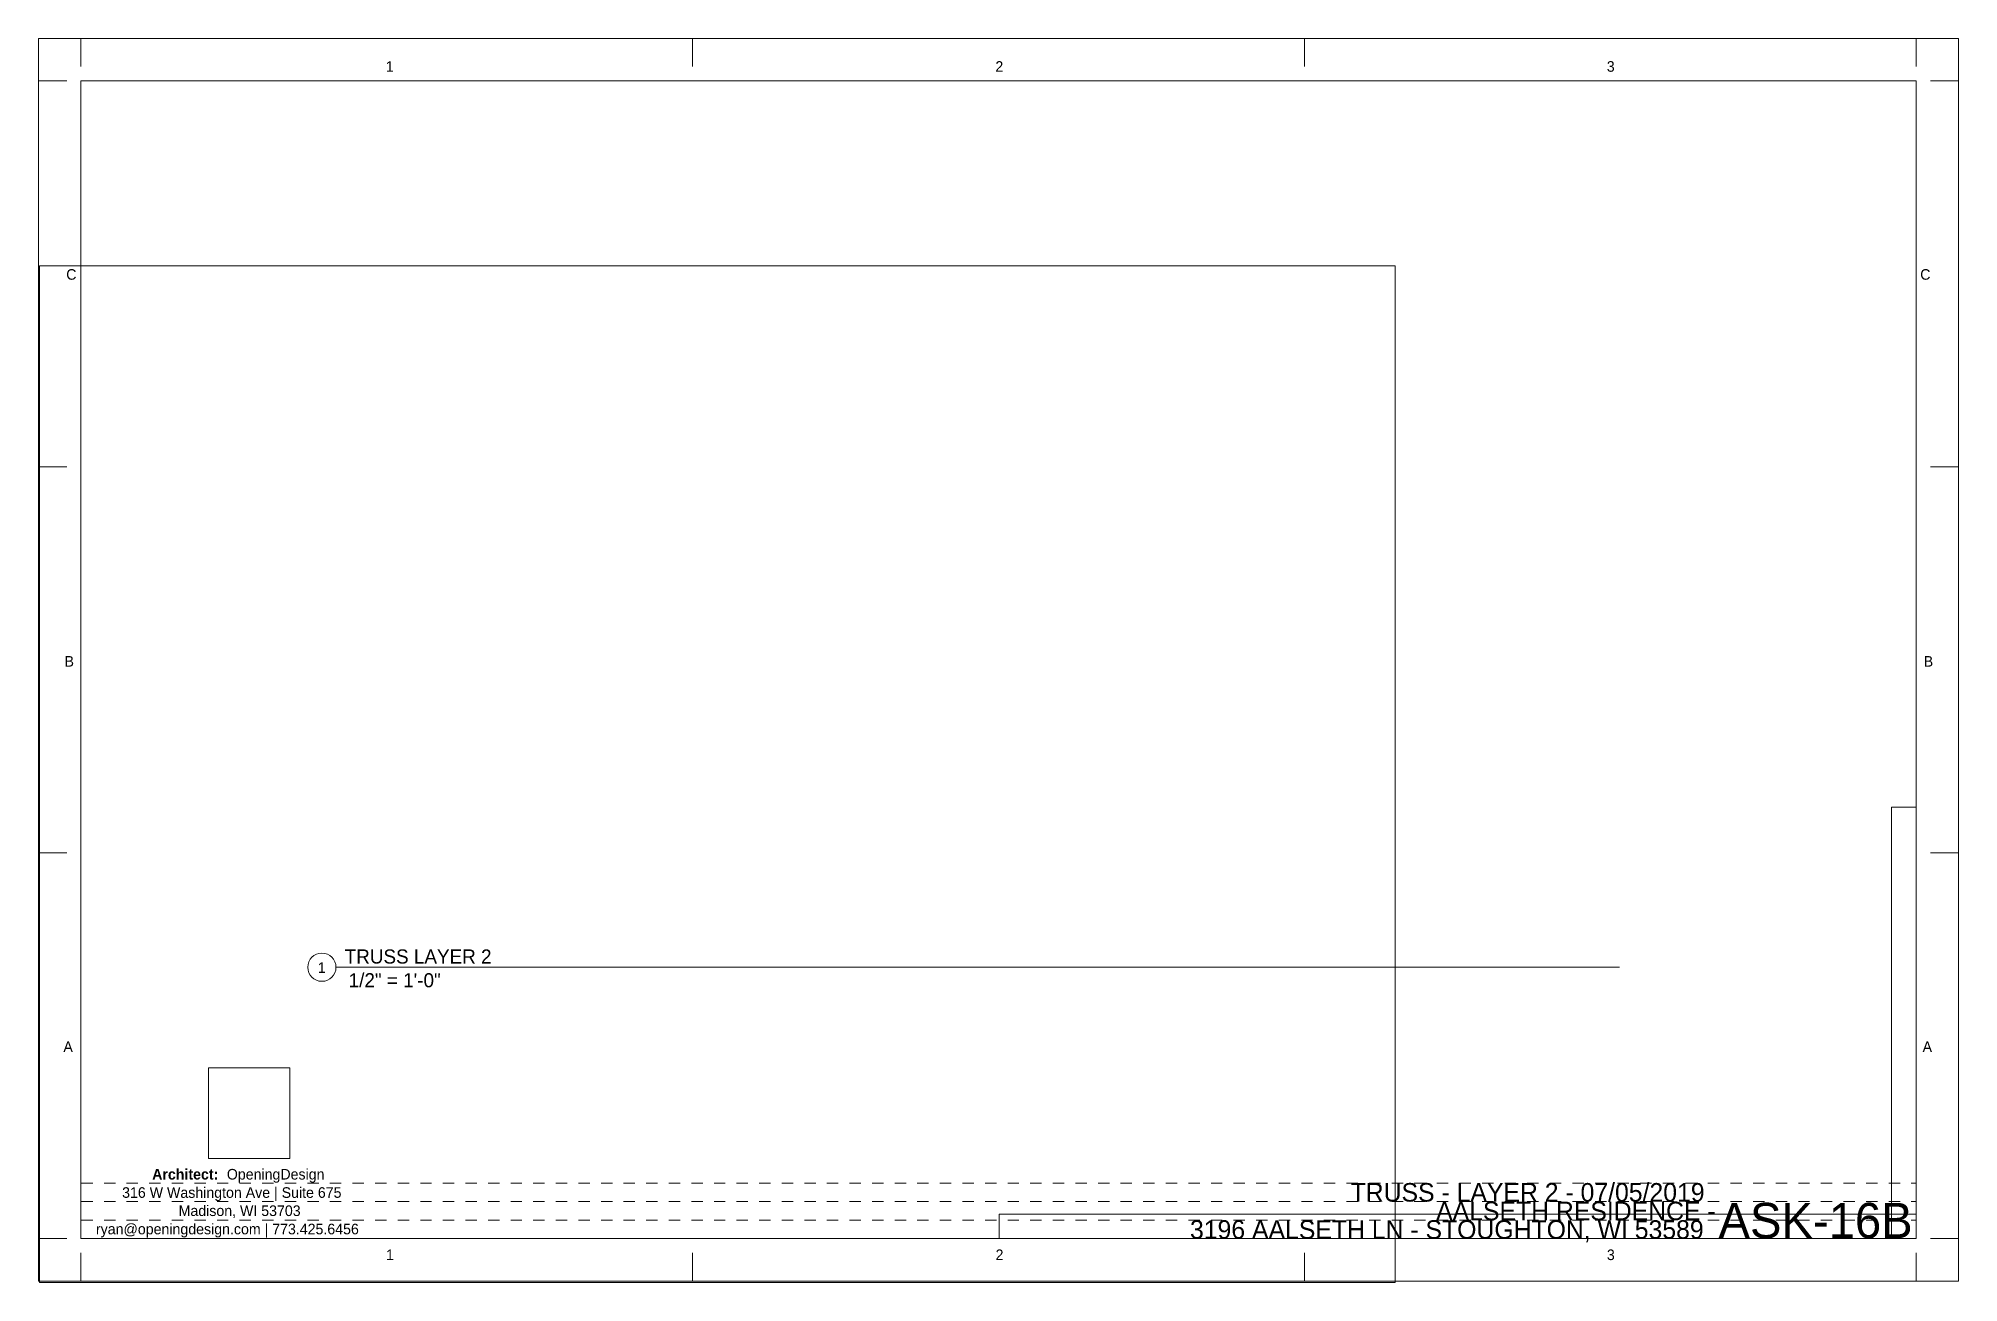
# Paper-space layout 'Layout1' of a CAD drawing. Header units: inches. Extents: x 0 to 17, y 0 to 11.
import ezdxf

# ---------------------------------------------------------------- set-up
doc = ezdxf.new("R2010")
doc.units = ezdxf.units.IN
doc.header["$MEASUREMENT"] = 0
doc.linetypes.add('Dot 1_32_', pattern=[0.03125, 0, -0.03125])
doc.layers.add('G-ANNO-NPLT', color=191, linetype='Continuous', plot=False)
doc.layers.add('G-ANNO-TTLB', color=6, linetype='Continuous', lineweight=9)
doc.layers.add('G-ANNO-TTLB-MEDM', color=33, linetype='Continuous', lineweight=20)
doc.styles.add('Century Gothic', font='ufonts.com_century-gothic.ttf', dxfattribs={"height": 0.09375})
doc.styles.add('Century Gothic_1', font='ufonts.com_century-gothic.ttf', dxfattribs={"height": 0.164062})
doc.styles.add('Century Gothic_2', font='ufonts.com_century-gothic.ttf', dxfattribs={"height": 0.3125})
doc.styles.add('Century Gothic_3', font='ufonts.com_century-gothic.ttf', dxfattribs={"height": 0.125})
doc.styles.add('Century Gothic_B_1', font='GOTHICB.TTF', dxfattribs={"height": 0.09375})
picture_1 = doc.add_image_def('image1.jpg', size_in_pixel=(547, 610))
picture_2 = doc.add_image_def('image2.jpg', size_in_pixel=(95, 1663))
picture_3 = doc.add_image_def('image3.jpg', size_in_pixel=(3536, 95))

# ---------------------------------------------------------------- blocks, each defined once
blk = doc.blocks.new('OD Title Block - 11x17 - Presentation - one-1825712-TRUSS - LAYER 2')
at = {"layer": 'G-ANNO-TTLB'}
for p, q in [((-0.01, 11.014), (16.99, 11.014)), ((-0.01, 0.014), (-0.01, 11.014)), ((16.99, 0.014), (16.99, 11.014)), ((-0.01, 0.014), (16.99, 0.014))]:
    blk.add_line(p, q, dxfattribs=at)
at = {"layer": 'G-ANNO-TTLB', "linetype": 'Dot 1_32_', "lineweight": 13}
for p, q in [((0.371, 0.881), (16.615, 0.881)), ((0.371, 0.717), (16.615, 0.717)), ((0.371, 0.553), (16.615, 0.553))]:
    blk.add_line(p, q, dxfattribs=at)
at = {"layer": 'G-ANNO-TTLB-MEDM'}
for p, q in [((0.365, 10.764), (0.365, 11.014)), ((5.781, 10.764), (5.781, 11.014)), ((11.198, 10.764), (11.198, 11.014)), ((16.615, 10.764), (16.615, 11.014)), ((0.24, 10.639), (-0.01, 10.639)), ((0.365, 10.639), (16.615, 10.639)), ((0.365, 10.639), (0.365, 0.389)), ((16.615, 10.639), (16.615, 0.389)), ((16.74, 10.639), (16.99, 10.639)), ((0.24, 7.222), (-0.01, 7.222)), ((16.74, 7.222), (16.99, 7.222)), ((0.24, 3.805), (-0.01, 3.805)), ((16.74, 3.805), (16.99, 3.805)), ((0.24, 0.389), (-0.01, 0.389)), ((0.365, 0.389), (16.615, 0.389)), ((16.74, 0.389), (16.99, 0.389)), ((0.365, 0.264), (0.365, 0.014)), ((5.781, 0.264), (5.781, 0.014)), ((11.198, 0.264), (11.198, 0.014)), ((16.615, 0.264), (16.615, 0.014))]:
    blk.add_line(p, q, dxfattribs=at)
at = {"layer": 'G-ANNO-TTLB', "attachment_point": 1}
for s, insert, char_height, width, style in [('1', (3.065, 10.812), 0.0937, 0.08837, 'Century Gothic'), ('2', (8.462, 10.812), 0.0937, 0.08837, 'Century Gothic'), ('3', (13.875, 10.812), 0.0937, 0.08837, 'Century Gothic'), ('C', (0.236, 8.971), 0.0937, 0.11363, 'Century Gothic'), ('C', (16.65, 8.971), 0.0937, 0.11363, 'Century Gothic'), ('B', (0.221, 5.546), 0.0937, 0.09153, 'Century Gothic'), ('B', (16.681, 5.546), 0.0937, 0.09153, 'Century Gothic'), ('A', (0.211, 2.135), 0.0937, 0.11678, 'Century Gothic'), ('A', (16.671, 2.135), 0.0937, 0.11678, 'Century Gothic'), ('Architect: ', (0.997, 1.006), 0.09375, 0.80169, 'Century Gothic_B_1'), ('OpeningDesign', (1.658, 1.006), 0.09375, 1.212, 'Century Gothic'), ('316 W Washington Ave | Suite 675', (0.731, 0.844), 0.09375, 2.65756, 'Century Gothic'), ('Madison, WI 53703', (1.231, 0.683), 0.09375, 1.44556, 'Century Gothic'), ('ryan@openingdesign.com | 773.425.6456', (0.499, 0.521), 0.09375, 3.21937, 'Century Gothic'), ('1', (3.067, 0.293), 0.0937, 0.08837, 'Century Gothic'), ('2', (8.464, 0.293), 0.0937, 0.08837, 'Century Gothic'), ('3', (13.876, 0.293), 0.0937, 0.08837, 'Century Gothic')]:
    blk.add_mtext(s, dxfattribs=dict(at, insert=insert, char_height=char_height, width=width, style=style))
at = {"layer": 'G-ANNO-TTLB'}
image = blk.add_image(picture_2, insert=(16.397, 0.389), size_in_units=(0.218, 3.818), dxfattribs=at)
image.dxf.flags = 7
image = blk.add_image(picture_1, insert=(1.497, 1.098), size_in_units=(0.719, 0.802), dxfattribs=at)
image.dxf.flags = 7
image = blk.add_image(picture_3, insert=(8.496, 0.389), size_in_units=(8.119, 0.218), dxfattribs=at)
image.dxf.flags = 7
blk = doc.blocks.new('Viewport - All On-1560281-TRUSS - LAYER 2')
at = {"layer": 'G-ANNO-TTLB'}
for start, end in [(360, 180), (180, 360)]:
    blk.add_arc((-0.125, 0), 0.125, start, end, dxfattribs=at)

psp = doc.layouts.get("Layout1")

# ---------------------------------------------------------------- linework, layer by layer
at = {"layer": 'G-ANNO-NPLT', "lineweight": 9}
psp.add_line((2.624, 2.792), (13.987, 2.792), dxfattribs=at)

# ---------------------------------------------------------------- block references
at = {"layer": 'G-ANNO-TTLB'}
for name, p in [('OD Title Block - 11x17 - Presentation - one-1825712-TRUSS - LAYER 2', (0, 0)), ('Viewport - All On-1560281-TRUSS - LAYER 2', (2.624, 2.792))]:
    psp.add_blockref(name, p, dxfattribs=at)

# ---------------------------------------------------------------- texts
at = {"layer": 'G-ANNO-TTLB', "attachment_point": 1}
for s, insert, char_height, width, style in [('TRUSS LAYER 2', (2.701, 2.949), 0.125, 1.42347, 'Century Gothic_3'), ('1', (2.463, 2.835), 0.0937, 0.08837, 'Century Gothic'), (' 1/2" = 1\'-0"', (2.69, 2.739), 0.125, 1.111, 'Century Gothic_3'), ('TRUSS - LAYER 2 - 07/05/2019', (11.607, 0.881), 0.16406, 3.74647, 'Century Gothic_1'), ('AALSETH RESIDENCE -', (12.364, 0.716), 0.16406, 2.828, 'Century Gothic_1'), ('ASK-16B', (14.864, 0.706), 0.3125, 2.03262, 'Century Gothic_2'), ('3196 AALSETH LN - STOUGHTON, WI 53589', (10.185, 0.552), 0.16406, 5.46978, 'Century Gothic_1')]:
    psp.add_mtext(s, dxfattribs=dict(at, insert=insert, char_height=char_height, width=width, style=style))

# ---------------------------------------------------------------- viewports
at = {"layer": '0'}
psp.add_viewport(center=(6, 4.5), size=(12, 9), view_center_point=(6, 4.5), view_height=12, dxfattribs=at)

doc.saveas('drawing.dxf')
